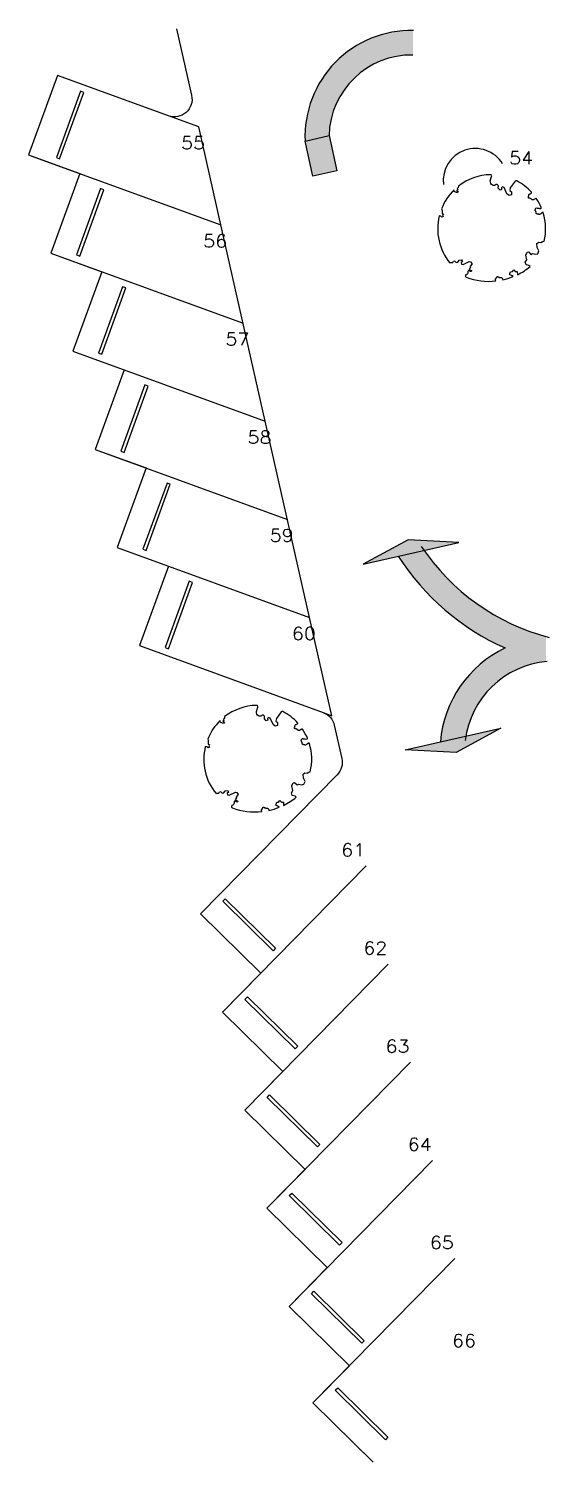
# Model space of a CAD drawing. Header units: centimetres. Extents: x 48 to 15845, y 265 to 7947.
# Drawn here: x 15829.52 to 15844.53, y 7746.75 to 7787.4 of the extents above; entities that cross this region are included whole.
import ezdxf

# ---------------------------------------------------------------- set-up
doc = ezdxf.new("R2010")
doc.units = ezdxf.units.CM
for name, color, linetype in [('-fina', 1, 'Continuous'), ('-hatch', 1, 'Continuous'), ('a-text', 2, 'Continuous'), ('c-esta', 1, 'Continuous'), ('p-banq', 2, 'Continuous'), ('p-plnt', 1, 'Continuous')]:
    doc.layers.add(name, color=color, linetype=linetype)
doc.layers.get('0').freeze()
doc.styles.add('ROMAND', font='romand', dxfattribs={"width": 1.1})

# ---------------------------------------------------------------- blocks, each defined once
blk = doc.blocks.new('Tree2')
blk.add_lwpolyline([(3.08, 2.03), (3.09, 2.03), (3.1, 2.03), (3.11, 2.03), (3.12, 2.03), (3.13, 2.02), (3.13, 2.02), (3.14, 2.02), (3.15, 2.02), (3.16, 2.02), (3.17, 2.03), (3.19, 2.03), (3.2, 2.04), (3.21, 2.05), (3.23, 2.06), (3.24, 2.08), (3.3, 2.16, -0.52938), (3.37, 2.16, -0.087139), (3.9, 0.88, -0.372341), (3.84, 0.77), (3.28, 0.55), (3.09, 0.57), (3.02, 0.71), (2.8, 0.77), (2.71, 0.61), (2.78, 0.43), (3.18, 0.11), (3.2, -0.03), (3.11, -0.08), (2.99, -0.04), (2.92, -0.14), (3.02, -0.3), (3.2, -0.33, -0.504641), (3.19, -0.58, 0.331948), (3.12, -0.77, 0.282008), (3.39, -1.01), (3.74, -1, -0.512156), (3.84, -1.12, -0.16076), (2.42, -3.19), (2.29, -3.17), (2.21, -3.23), (2.14, -3.17), (2.07, -3.24), (2.02, -3.1), (1.91, -3.14), (1.93, -3.34), (1.93, -3.41), (2.06, -3.43, -0.106371), (0.47, -3.97), (0.41, -3.92), (0.3, -3.89), (0.24, -3.86), (0.13, -3.84), (0.14, -3.74), (0.02, -3.77), (-0.06, -3.7), (-0.13, -3.78), (-0.07, -3.88), (-0.09, -4, -0.236298), (-3.25, -2.33, 0.159625), (-3.16, -2.13, 0.350802), (-3, -2.03, -0.504641), (-3.05, -1.79), (-2.88, -1.72), (-2.81, -1.55), (-2.9, -1.46), (-3.01, -1.53), (-3.11, -1.49), (-3.11, -1.35), (-2.78, -0.97), (-2.77, -0.87), (-2.89, -0.73), (-3.09, -0.82), (-3.15, -0.78), (-3.34, -0.84), (-3.37, -0.63, 0.733583), (-3.44, -0.77, -0.861625), (-3.51, -0.88, 0.279978), (-3.76, -0.9), (-3.76, -0.91, -0.827056), (-3.96, -0.89, -0.116774), (-3.66, 1.3), (-3.63, 1.28), (-3.61, 1.27), (-3.6, 1.26), (-3.58, 1.25), (-3.57, 1.25), (-3.55, 1.25), (-3.54, 1.25), (-3.53, 1.25), (-3.52, 1.25), (-3.51, 1.25), (-3.51, 1.26), (-3.5, 1.26), (-3.49, 1.26), (-3.48, 1.27), (-3.47, 1.27), (-3.46, 1.27), (-3.45, 1.27), (-3.44, 1.28), (-3.43, 1.28), (-3.41, 1.28), (-3.4, 1.28), (-3.38, 1.29), (-3.37, 1.29), (-3.36, 1.29), (-3.35, 1.3), (-3.33, 1.31), (-3.32, 1.31), (-3.32, 1.32), (-3.31, 1.32), (-3.3, 1.33), (-3.3, 1.34), (-3.3, 1.34), (-3.3, 1.35), (-3.3, 1.36), (-3.3, 1.36), (-3.31, 1.37), (-3.31, 1.37), (-3.32, 1.38), (-3.32, 1.39), (-3.32, 1.4), (-3.33, 1.41), (-3.33, 1.42), (-3.33, 1.43), (-3.33, 1.44), (-3.33, 1.45), (-3.33, 1.47), (-3.33, 1.48), (-3.33, 1.49), (-3.33, 1.51), (-3.33, 1.52), (-3.33, 1.53), (-3.33, 1.55), (-3.33, 1.56), (-3.33, 1.58), (-3.32, 1.59), (-3.32, 1.6), (-3.31, 1.62), (-3.31, 1.63), (-3.31, 1.65), (-3.31, 1.67), (-3.33, 1.69), (-3.35, 1.72), (-3.39, 1.75), (-3.44, 1.78, -0.040997), (-3.02, 2.45), (-2.96, 2.33), (-2.94, 2.18), (-2.86, 2.17), (-2.71, 2.18), (-2.67, 2.31), (-2.51, 2.38), (-2.6, 2.51), (-2.58, 2.66), (-2.8, 2.73, -0.05814), (-1.97, 3.48), (-1.92, 3.38), (-1.92, 3.16), (-1.76, 3.05), (-1.56, 3.11), (-1.24, 2.95), (-1.01, 2.99), (-0.96, 3.08), (-1.08, 3.31), (-0.98, 3.41), (-0.97, 3.64), (-0.9, 3.79), (-0.68, 3.81), (-0.48, 3.63), (-0.2, 3.53), (-0.07, 3.63), (-0.03, 3.86), (0.06, 3.88), (0.11, 4, -0.13428), (2.13, 3.39, -0.541727), (2.13, 3.32), (2.04, 3.25), (1.99, 3.22), (1.96, 3.18), (1.94, 3.15), (1.93, 3.12), (1.93, 3.1), (1.93, 3.07), (1.93, 3.05), (1.93, 3.03), (1.93, 3.01), (1.93, 2.99), (1.93, 2.97), (1.93, 2.95), (1.93, 2.94), (1.93, 2.93), (1.94, 2.91), (1.95, 2.9), (1.96, 2.89), (1.97, 2.89), (1.99, 2.88), (2, 2.87), (2.02, 2.86), (2.04, 2.86), (2.05, 2.85), (2.07, 2.84), (2.08, 2.83), (2.09, 2.82), (2.11, 2.8), (2.12, 2.79), (2.13, 2.78), (2.14, 2.77), (2.15, 2.77), (2.17, 2.76), (2.18, 2.76), (2.2, 2.76), (2.21, 2.76), (2.23, 2.76), (2.25, 2.76), (2.26, 2.76), (2.28, 2.77), (2.29, 2.77), (2.3, 2.77), (2.31, 2.78), (2.32, 2.78), (2.33, 2.79), (2.34, 2.8), (2.34, 2.81), (2.35, 2.83), (2.35, 2.84), (2.35, 2.86), (2.35, 2.89), (2.36, 2.92), (2.36, 2.95), (2.37, 2.99), (2.37, 3.03), (2.4, 3.13, -0.543104), (2.46, 3.15, -0.046766), (3.01, 2.64, -0.385168), (3, 2.59), (2.9, 2.47), (2.87, 2.44), (2.85, 2.4), (2.84, 2.38), (2.84, 2.36), (2.85, 2.35), (2.86, 2.33), (2.86, 2.32), (2.87, 2.31), (2.88, 2.29), (2.88, 2.28), (2.89, 2.27), (2.89, 2.25), (2.9, 2.24), (2.9, 2.23), (2.9, 2.21), (2.91, 2.2), (2.91, 2.19), (2.91, 2.18), (2.91, 2.16), (2.92, 2.15), (2.92, 2.14), (2.92, 2.13), (2.92, 2.12), (2.91, 2.11), (2.91, 2.1), (2.91, 2.1), (2.91, 2.09), (2.9, 2.08), (2.9, 2.07), (2.9, 2.07), (2.9, 2.06), (2.91, 2.06), (2.91, 2.05), (2.92, 2.04), (2.93, 2.04), (2.94, 2.04), (2.95, 2.03), (2.96, 2.03), (2.97, 2.03), (2.99, 2.03), (3, 2.03), (3.01, 2.03), (3.03, 2.03), (3.04, 2.03), (3.06, 2.03), (3.07, 2.03)], format="xyb", close=True)

msp = doc.modelspace()

# ---------------------------------------------------------------- hatches: boundary and pattern name
at = {"layer": '-fina'}
for points in [[(15840.435, 7786.6576), (15840.435, 7787.355, 0.4316939), (15837.3666, 7784.2171), (15838.0468, 7784.3709, -0.4128794)], [(15838.0468, 7784.3709), (15838.2714, 7783.3774), (15837.5913, 7783.2236), (15837.3666, 7784.2171)], [(15839.017, 7772.2245), (15841.7348, 7772.839), (15840.2895, 7772.914)], [(15840.2078, 7766.958), (15842.9256, 7767.5725), (15841.6531, 7766.883)]]:
    msp.add_hatch(color=256, dxfattribs=at).paths.add_polyline_path(points)
h = msp.add_hatch(color=256, dxfattribs=at)
h.paths.add_polyline_path([(15843.0442, 7769.8445, 0.006588), (15842.9673, 7769.8063), (15844.2065, 7769.8063), (15844.2065, 7770.1549), (15844.2517, 7770.1549, -0.1767412), (15840.7416, 7772.6144), (15840.3759, 7772.5317), (15840.5629, 7771.7047, 0.1129895)])
h.paths.add_polyline_path([(15841.3945, 7768.0269), (15841.5667, 7767.2653), (15841.9314, 7767.3477, -0.3371435), (15844.2065, 7769.4562), (15844.2065, 7769.8063), (15842.9673, 7769.8063, 0.1886687)])
h.paths.add_polyline_path([(15840.5629, 7771.7047), (15840.3759, 7772.5317), (15840.013, 7772.4497, 0.0333479)])
h.paths.add_polyline_path([(15841.3945, 7768.0269, 0.06652), (15841.2077, 7767.1841), (15841.5667, 7767.2653)])

# ---------------------------------------------------------------- linework, layer by layer
at = {"layer": '-fina', "elevation": 113.4648}
for points in [[(15838.0468, 7784.3709), (15838.2714, 7783.3774), (15837.5913, 7783.2236), (15837.3666, 7784.2171)], [(15840.2895, 7772.914), (15839.017, 7772.2245), (15841.7348, 7772.839)], [(15841.6531, 7766.883), (15840.2078, 7766.958), (15842.9256, 7767.5725)]]:
    msp.add_lwpolyline(points, close=True, dxfattribs=at)
at = {"layer": '-fina'}
for centre, radius, start, end in [((15840.3794, 7784.3402, 113.4648), 3.0153, 88.80634, 182.34123), ((15840.3895, 7784.3146, 113.4648), 2.3434, 89.06231, 178.6254), ((15845.8669, 7776.1947, 113.4648), 6.252, 213.70663, 255.43113), ((15845.8669, 7776.1947, 113.4648), 6.9493, 212.60913, 246.03498), ((15844.4548, 7766.9067, 113.4648), 3.2589, 115.64696, 175.11693), ((15844.4548, 7766.9067, 113.4648), 2.5616, 94.89273, 172.92241)]:
    msp.add_arc(centre, radius, start, end, dxfattribs=at)
at = {"layer": '-hatch', "elevation": 113.4648}
msp.add_lwpolyline([(15837.4943, 7770.7064), (15834.9771, 7781.8387), (15834.3478, 7784.6217), (15833.4871, 7784.935), (15830.3407, 7786.0802), (15829.5199, 7783.825), (15830.97, 7783.2971), (15830.1492, 7781.0419), (15831.5993, 7780.5141), (15830.7784, 7778.2588), (15832.2286, 7777.731), (15831.4077, 7775.4757), (15832.8579, 7774.9479), (15832.037, 7772.6927), (15833.4872, 7772.1649), (15832.6663, 7769.9096), (15837.8797, 7768.0121), (15838.1236, 7767.9233)], close=True, dxfattribs=at)
at = {"layer": 'c-esta', "elevation": 113.4648}
for points in [[(15830.9905, 7785.6309), (15830.3065, 7783.7515), (15830.4004, 7783.7173), (15831.0845, 7785.5967)], [(15831.5594, 7782.8698), (15830.8753, 7780.9904), (15830.9693, 7780.9562), (15831.6534, 7782.8356)], [(15832.1887, 7780.0867), (15831.5046, 7778.2073), (15831.5986, 7778.1731), (15832.2826, 7780.0525)], [(15832.818, 7777.3037), (15832.1339, 7775.4243), (15832.2279, 7775.3901), (15832.9119, 7777.2695)], [(15833.4473, 7774.5206), (15832.7632, 7772.6412), (15832.8572, 7772.607), (15833.5412, 7774.4864)], [(15834.0766, 7771.7375), (15833.3925, 7769.8581), (15833.4865, 7769.8239), (15834.1705, 7771.7033)], [(15836.4572, 7761.2602), (15835.0311, 7762.6624), (15835.1012, 7762.7337), (15836.5273, 7761.3315)], [(15837.0864, 7758.4771), (15835.6604, 7759.8793), (15835.7305, 7759.9506), (15837.1566, 7758.5484)], [(15837.7157, 7755.694), (15836.2897, 7757.0963), (15836.3598, 7757.1676), (15837.7859, 7755.7653)], [(15838.345, 7752.9109), (15836.919, 7754.3132), (15836.9891, 7754.3845), (15838.4151, 7752.9822)], [(15838.9743, 7750.1279), (15837.5483, 7751.5301), (15837.6184, 7751.6014), (15839.0444, 7750.1992)], [(15839.6487, 7747.3906), (15838.2226, 7748.7929), (15838.2927, 7748.8642), (15839.7188, 7747.462)]]:
    msp.add_lwpolyline(points, close=True, dxfattribs=at)
for points in [[(15829.5803, 7783.803), (15834.9771, 7781.8387)], [(15830.1492, 7781.0419), (15835.6064, 7779.0556)], [(15830.7784, 7778.2588), (15836.2357, 7776.2725)], [(15831.4077, 7775.4757), (15836.865, 7773.4895)], [(15832.037, 7772.6927), (15837.4943, 7770.7064)], [(15835.027, 7759.5204), (15839.0988, 7763.6614)], [(15835.6563, 7756.7374), (15839.7281, 7760.8783)], [(15836.2856, 7753.9543), (15840.3574, 7758.0953)], [(15836.9149, 7751.1712), (15840.9867, 7755.3122)], [(15837.5892, 7748.434), (15841.616, 7752.5291)]]:
    msp.add_lwpolyline(points, dxfattribs=at)
at = {"layer": 'p-banq', "elevation": 113.4648}
msp.add_lwpolyline([(15833.7185, 7787.4048), (15834.1458, 7785.5151, -0.5934093), (15833.4871, 7784.935), (15830.3407, 7786.0802), (15829.5199, 7783.825), (15830.97, 7783.2971), (15830.1492, 7781.0419), (15831.5993, 7780.5141), (15830.7784, 7778.2588), (15832.2286, 7777.731), (15831.4077, 7775.4757), (15832.8579, 7774.9479), (15832.037, 7772.6927), (15833.4872, 7772.1649), (15832.6663, 7769.9096), (15832.6663, 7769.9096), (15837.8797, 7768.0121, -0.2551703), (15838.1963, 7767.6525), (15838.4093, 7766.7107, -0.2551703), (15838.2781, 7766.2498), (15834.3977, 7762.3035), (15834.3977, 7762.3035), (15836.109, 7760.6208), (15835.027, 7759.5204), (15836.7383, 7757.8377), (15835.6563, 7756.7374), (15837.3676, 7755.0547), (15836.2856, 7753.9543), (15837.9968, 7752.2716), (15836.9149, 7751.1712), (15838.6261, 7749.4885), (15837.5892, 7748.434), (15839.3005, 7746.7513), (15839.3005, 7746.7513)], format="xyb", dxfattribs=at)
msp.add_lwpolyline([(15839.3005, 7746.7513), (15837.5892, 7748.434)], dxfattribs=at)
at = {"layer": 'p-banq'}
msp.add_arc((15842.1988, 7783.0956, 113.4648), 0.9107, 31.52271, 186.84072, dxfattribs=at)

# ---------------------------------------------------------------- block references
at = {"layer": 'p-plnt', "ltscale": 0.5, "xscale": -0.3828595169046051, "yscale": 0.3828595169043183, "zscale": 0.3828595169048441, "rotation": 254.9999999999413}
for p in [(15842.6625, 7781.7324, 113.4648), (15836.0235, 7766.6858, 113.4648)]:
    msp.add_blockref('Tree2', p, dxfattribs=at)

# ---------------------------------------------------------------- texts
at = {"layer": 'a-text', "char_height": 0.36, "attachment_point": 5, "style": 'ROMAND'}
for s, insert in [('55', (15834.1864, 7784.168, 113.4648)), ('54', (15843.5023, 7783.7392, 113.4648)), ('56', (15834.8157, 7781.3849, 113.4648)), ('57', (15835.445, 7778.6019, 113.4648)), ('58', (15836.0743, 7775.8188, 113.4648)), ('59', (15836.7036, 7773.0357, 113.4648)), ('60', (15837.3329, 7770.2527, 113.4648)), ('61', (15838.732, 7764.1159, 113.4648)), ('62', (15839.3613, 7761.3328, 113.4648)), ('63', (15839.9906, 7758.5498, 113.4648)), ('64', (15840.6198, 7755.7667, 113.4648)), ('65', (15841.2491, 7752.9836, 113.4648)), ('66', (15841.8784, 7750.2006, 113.4648))]:
    msp.add_mtext(s, dxfattribs=dict(at, insert=insert))

doc.saveas('drawing.dxf')
